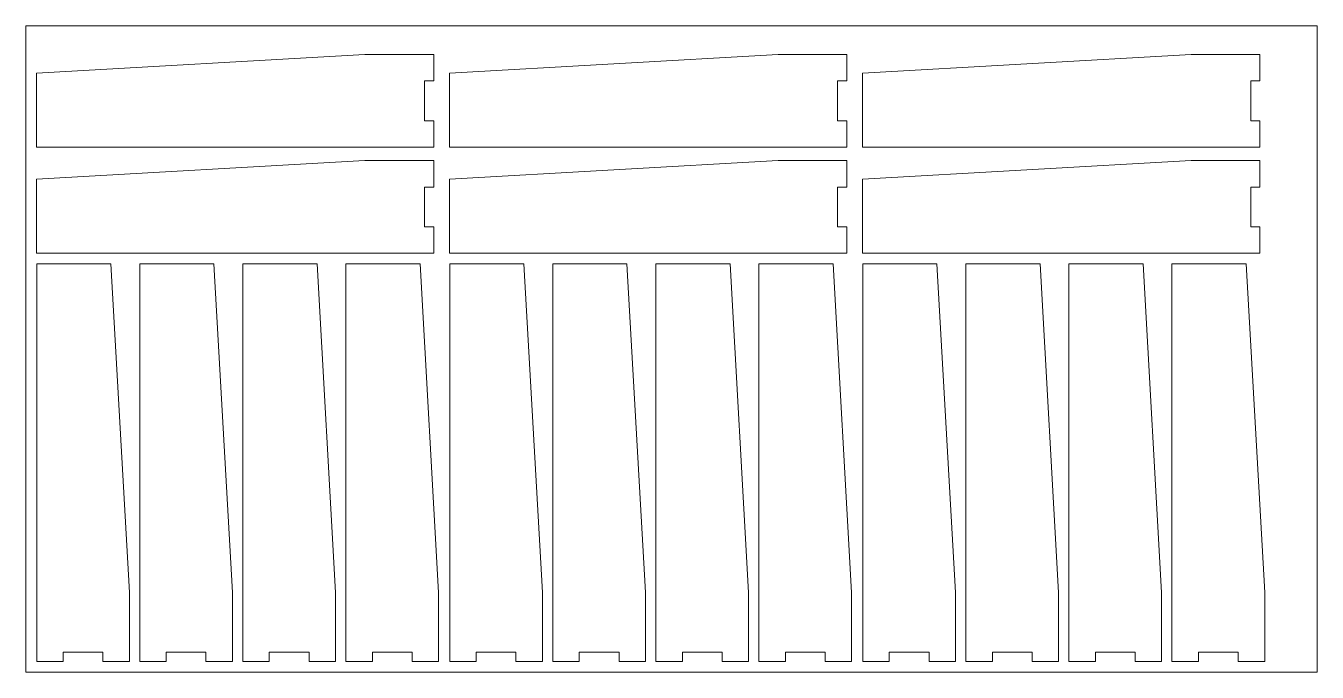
# Model space of a CAD drawing. Extents: x -210 to 2227, y -770 to 449.
import ezdxf

# ---------------------------------------------------------------- set-up
doc = ezdxf.new("R2010")
doc.units = 0
doc.layers.get('0').update_dxf_attribs({"linetype": 'CONTINUOUS', "lineweight": 5, "true_color": 0xffffff})

# ---------------------------------------------------------------- blocks, each defined once
blk = doc.blocks.new('SHAPE2DVIEW001')
at = {"color": 0}
for p, q in [((-189.5, -750), (-189.5, 0)), ((-189.5, 0), (-49.5, 0)), ((-49.5, 0), (-14.5, -620)), ((-14.5, -620), (-14.5, -750)), ((-139.5, -750), (-189.5, -750)), ((-64.5, -732.5), (-139.5, -732.5)), ((-139.5, -732.5), (-139.5, -750)), ((-64.5, -750), (-64.5, -732.5)), ((-14.5, -750), (-64.5, -750))]:
    blk.add_line(p, q, dxfattribs=at)

msp = doc.modelspace()

# ---------------------------------------------------------------- linework, layer by layer
at = {"flags": 128}
msp.add_lwpolyline([(-210, -770), (2227, -770), (2227, 449), (-210, 449)], close=True, dxfattribs=at)

# ---------------------------------------------------------------- block references
at = {"color": 0, "rotation": 90}
for p in [(-190, 409.5), (589.5, 409.5), (1369, 409.5), (-190, 209.5), (589.5, 209.5), (1369, 209.5)]:
    msp.add_blockref('SHAPE2DVIEW001', p, dxfattribs=at)
at = {"color": 0}
for p in [(0, 0), (194.5, 0), (779.5, 0), (389, 0), (583.5, 0), (974, 0), (1168.5, 0), (1363, 0), (1559, 0), (1753.5, 0), (1948, 0), (2142.5, 0)]:
    msp.add_blockref('SHAPE2DVIEW001', p, dxfattribs=at)

doc.saveas('drawing.dxf')
